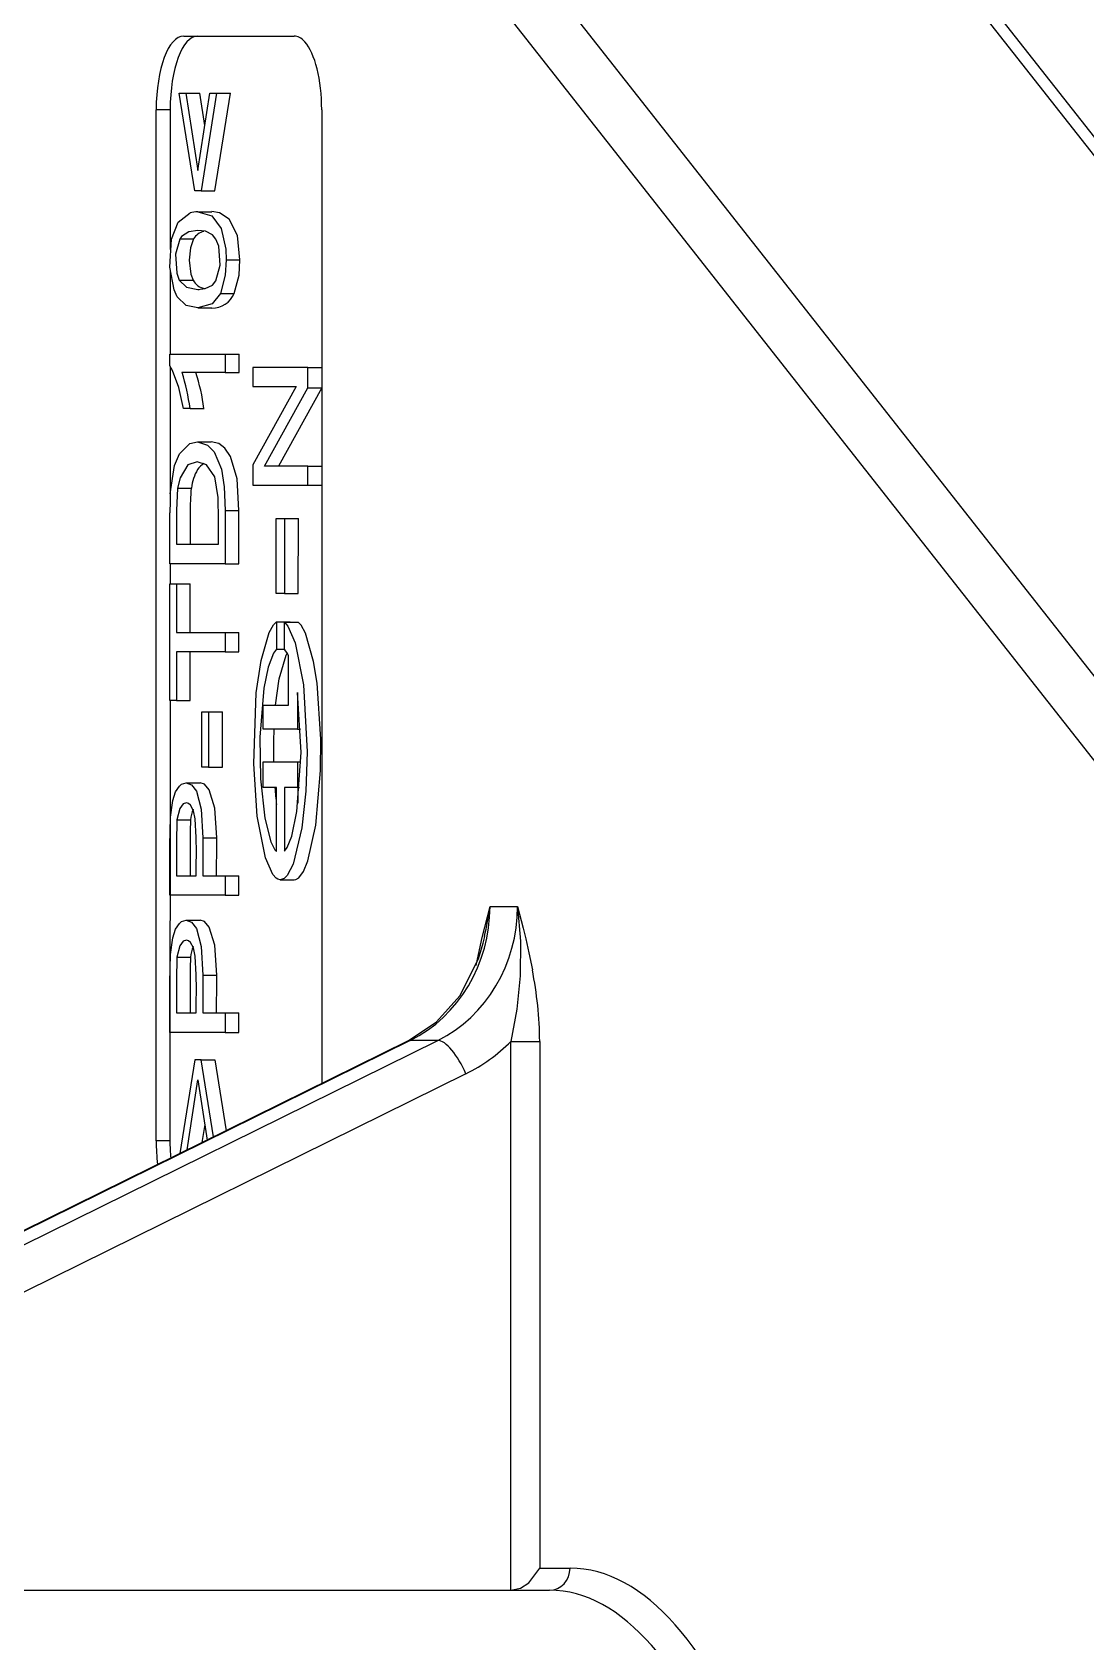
# Model space of a CAD drawing. Header units: inches. Extents: x 47316 to 59086, y 3141 to 11743.
# Drawn here: x 51920.17 to 51925.92, y 9021.08 to 9029.86 of the extents above; entities that cross this region are included whole.
import ezdxf

# ---------------------------------------------------------------- set-up
doc = ezdxf.new("R2010")
doc.units = ezdxf.units.IN
doc.header["$MEASUREMENT"] = 0
doc.layers.add('___SHELL', color=7, linetype='Continuous')

msp = doc.modelspace()

# ---------------------------------------------------------------- linework, layer by layer
at = {"layer": '___SHELL', "color": 0, "linetype": 'ByBlock', "lineweight": -2}
for p, q in [((51921.8846, 9031.5304), (51928.7131, 9022.8495)), ((51928.4945, 9022.6682), (51921.6661, 9031.349)), ((51930.9467, 9022.8495), (51925.0331, 9030.3693)), ((51931.0723, 9022.7923), (51925.1687, 9030.2994)), ((51920.9344, 9028.7264), (51920.9707, 9028.8199)), ((51920.9707, 9028.8199), (51921.0354, 9028.8695)), ((51921.0783, 9028.875), (51921.1545, 9028.8533)), ((51921.1966, 9028.8697), (51921.1542, 9028.8768)), ((51921.1545, 9028.8533), (51921.2049, 9028.7852)), ((51921.2495, 9028.8362), (51921.1966, 9028.8697)), ((51921.2934, 9028.7467), (51921.2495, 9028.8362)), ((51920.9257, 9028.5733), (51920.9345, 9028.7264)), ((51920.9797, 9028.7272), (51920.9566, 9028.6436)), ((51921.0295, 9028.7672), (51920.9887, 9028.7406)), ((51921.0784, 9028.7735), (51921.0295, 9028.7672)), ((51921.0548, 9028.7274), (51921.0377, 9028.6798)), ((51921.1194, 9028.7697), (51921.0784, 9028.7735)), ((51921.1586, 9028.7499), (51921.1194, 9028.7697)), ((51921.1769, 9028.7271), (51921.1586, 9028.7499)), ((51921.1923, 9028.6883), (51921.1769, 9028.7271)), ((51921.2049, 9028.7852), (51921.2297, 9028.6724)), ((51921.3078, 9028.6129), (51921.2934, 9028.7467)), ((51920.9566, 9028.6436), (51920.9627, 9028.5412)), ((51921.0377, 9028.6798), (51921.0303, 9028.6119)), ((51921.2004, 9028.5848), (51921.1923, 9028.6883)), ((51921.2297, 9028.6724), (51921.232, 9028.6129)), ((51920.9481, 9028.4495), (51920.9257, 9028.5733)), ((51921.0303, 9028.6119), (51921.0395, 9028.535)), ((51921.1769, 9028.4987), (51921.2004, 9028.5848)), ((51921.232, 9028.6129), (51921.2272, 9028.5299)), ((51921.303, 9028.5301), (51921.3078, 9028.6129)), ((51920.9627, 9028.5412), (51920.9768, 9028.5034)), ((51920.9768, 9028.5034), (51921.016, 9028.4648)), ((51921.016, 9028.4648), (51921.0784, 9028.4524)), ((51921.0395, 9028.535), (51921.0519, 9028.5034)), ((51921.1186, 9028.4566), (51921.1587, 9028.4758)), ((51921.1587, 9028.4758), (51921.1769, 9028.4987)), ((51921.2272, 9028.5299), (51921.2007, 9028.4304)), ((51921.2764, 9028.4304), (51921.303, 9028.5301)), ((51920.966, 9028.4121), (51920.9481, 9028.4495)), ((51921.0149, 9028.3652), (51920.966, 9028.4121)), ((51921.1553, 9028.3736), (51921.0783, 9028.351)), ((51921.0784, 9028.4524), (51921.1186, 9028.4566)), ((51921.2007, 9028.4304), (51921.1553, 9028.3736)), ((51921.0783, 9028.351), (51921.0149, 9028.3652)), ((51920.9395, 9028.0104), (51920.9247, 9028.0348)), ((51920.9742, 9027.9172), (51920.9395, 9028.0104)), ((51921.0001, 9027.8026), (51920.9742, 9027.9172)), ((51920.9776, 9027.5547), (51921.0342, 9027.6115)), ((51921.0342, 9027.6115), (51921.0752, 9027.6204)), ((51921.0752, 9027.6204), (51921.1312, 9027.6025)), ((51921.1312, 9027.6025), (51921.1664, 9027.5657)), ((51921.1917, 9027.6112), (51921.1498, 9027.6204)), ((51921.2256, 9027.5859), (51921.1917, 9027.6112)), ((51921.2566, 9027.5411), (51921.2256, 9027.5859)), ((51920.9512, 9027.4913), (51920.9776, 9027.5547)), ((51921.0238, 9027.4947), (51920.981, 9027.4255)), ((51921.074, 9027.5116), (51921.0238, 9027.4947)), ((51921.1251, 9027.4952), (51921.074, 9027.5116)), ((51921.1701, 9027.431), (51921.1251, 9027.4952)), ((51921.1664, 9027.5657), (51921.2063, 9027.4724)), ((51921.2922, 9027.4183), (51921.2566, 9027.5411)), ((51920.9277, 9027.3378), (51920.9512, 9027.4913)), ((51920.981, 9027.4255), (51920.9675, 9027.3691)), ((51921.1893, 9027.3176), (51921.1701, 9027.431)), ((51921.2063, 9027.4724), (51921.2217, 9027.3749)), ((51921.3023, 9027.2462), (51921.2922, 9027.4183)), ((51920.9675, 9027.3691), (51920.9612, 9027.2467)), ((51921.2217, 9027.3749), (51921.2268, 9027.2462)), ((51920.9612, 9027.2467), (51920.9614, 9027.0627)), ((51921.1913, 9027.1936), (51921.1893, 9027.3176)), ((51921.1913, 9027.0627), (51921.1913, 9027.1936)), ((51921.4665, 9026.5808), (51921.4906, 9026.6228)), ((51921.4906, 9026.6228), (51921.5073, 9026.6389)), ((51921.5498, 9026.638), (51921.5695, 9026.6165)), ((51921.5695, 9026.6165), (51921.6093, 9026.5254)), ((51921.6416, 9026.6209), (51921.625, 9026.6379)), ((51921.6658, 9026.5773), (51921.6416, 9026.6209)), ((51921.4224, 9026.4288), (51921.4665, 9026.5808)), ((51921.7095, 9026.4224), (51921.6658, 9026.5773)), ((51921.4899, 9026.4681), (51921.4607, 9026.3913)), ((51921.5071, 9026.491), (51921.4899, 9026.4681)), ((51921.5217, 9026.3289), (51921.5595, 9026.4572)), ((51921.5595, 9026.4572), (51921.5655, 9026.4687)), ((51921.6093, 9026.5254), (51921.6539, 9026.2958)), ((51921.3967, 9026.2512), (51921.4224, 9026.4288)), ((51921.4607, 9026.3913), (51921.4375, 9026.2774)), ((51921.7279, 9026.3054), (51921.7095, 9026.4224)), ((51921.4375, 9026.2774), (51921.4158, 9026.0109)), ((51921.5014, 9026.1852), (51921.5217, 9026.3289)), ((51921.6539, 9026.2958), (51921.6739, 9025.9311)), ((51921.7483, 9025.9985), (51921.7279, 9026.3054)), ((51921.3824, 9025.8652), (51921.3967, 9026.2512)), ((51921.6407, 9025.9259), (51921.6214, 9026.2542)), ((51921.4158, 9026.0109), (51921.4192, 9025.7827)), ((51921.6185, 9025.6046), (51921.6407, 9025.9259)), ((51921.6739, 9025.9311), (51921.6664, 9025.7158)), ((51921.7471, 9025.8279), (51921.7483, 9025.9985)), ((51921.4021, 9025.5787), (51921.3824, 9025.8652)), ((51921.7218, 9025.5298), (51921.7471, 9025.8279)), ((51920.9565, 9025.7119), (51920.977, 9025.7434)), ((51920.977, 9025.7434), (51920.9894, 9025.7534)), ((51920.9894, 9025.7534), (51921.0147, 9025.761)), ((51921.0147, 9025.761), (51921.0442, 9025.75)), ((51921.0442, 9025.75), (51921.0701, 9025.715)), ((51921.1136, 9025.7535), (51921.0901, 9025.7615)), ((51921.14, 9025.7233), (51921.1136, 9025.7535)), ((51921.4192, 9025.7827), (51921.4426, 9025.5691)), ((51920.9287, 9025.5737), (51920.9409, 9025.6646)), ((51920.9409, 9025.6646), (51920.9565, 9025.7119)), ((51921.0155, 9025.6521), (51920.9972, 9025.6461)), ((51921.0273, 9025.6489), (51921.0155, 9025.6521)), ((51921.0701, 9025.715), (51921.096, 9025.6176)), ((51921.1707, 9025.6235), (51921.14, 9025.7233)), ((51921.6664, 9025.7158), (51921.6448, 9025.5164)), ((51920.9259, 9025.4201), (51920.9288, 9025.5737)), ((51920.9789, 9025.6206), (51920.9641, 9025.5593)), ((51920.9972, 9025.6461), (51920.9789, 9025.6206)), ((51921.0386, 9025.6396), (51921.0273, 9025.6489)), ((51921.0544, 9025.6092), (51921.0386, 9025.6396)), ((51921.0638, 9025.5642), (51921.0544, 9025.6092)), ((51921.0694, 9025.4626), (51921.0638, 9025.5642)), ((51921.096, 9025.6176), (51921.1045, 9025.461)), ((51921.1809, 9025.4611), (51921.1707, 9025.6235)), ((51921.4465, 9025.352), (51921.4021, 9025.5787)), ((51921.4426, 9025.5691), (51921.4763, 9025.4389)), ((51921.5899, 9025.4705), (51921.6185, 9025.6046)), ((51920.9641, 9025.5593), (51920.9613, 9025.4333)), ((51921.6448, 9025.5164), (51921.5974, 9025.3179)), ((51921.6786, 9025.3354), (51921.7218, 9025.5298)), ((51920.9259, 9025.1483), (51920.9259, 9025.4201)), ((51920.9613, 9025.4333), (51920.9614, 9025.2547)), ((51921.4763, 9025.4389), (51921.4986, 9025.3967)), ((51921.4986, 9025.3967), (51921.5069, 9025.3874)), ((51921.5498, 9025.3887), (51921.5644, 9025.4083)), ((51921.5644, 9025.4083), (51921.5899, 9025.4705)), ((51921.4868, 9025.2608), (51921.4465, 9025.352)), ((51921.5974, 9025.3179), (51921.5652, 9025.256)), ((51921.6542, 9025.2778), (51921.6786, 9025.3354)), ((51921.5045, 9025.2414), (51921.4868, 9025.2608)), ((51921.5136, 9025.2357), (51921.5045, 9025.2414)), ((51921.5277, 9025.2324), (51921.5136, 9025.2357)), ((51921.5478, 9025.2391), (51921.5275, 9025.2324)), ((51921.5652, 9025.256), (51921.5478, 9025.2391)), ((51921.6027, 9025.2324), (51921.6115, 9025.2337)), ((51921.6115, 9025.2337), (51921.629, 9025.2439)), ((51921.629, 9025.2439), (51921.6542, 9025.2778)), ((51922.8218, 9025.0873), (51922.8377, 9024.8972)), ((51920.9409, 9024.9162), (51920.9565, 9024.9634)), ((51920.9565, 9024.9634), (51920.977, 9024.9949)), ((51920.977, 9024.9949), (51920.9894, 9025.0049)), ((51920.9894, 9025.0049), (51921.0147, 9025.0125)), ((51921.0147, 9025.0125), (51921.0442, 9025.0015)), ((51921.0442, 9025.0015), (51921.0701, 9024.9665)), ((51921.0701, 9024.9665), (51921.096, 9024.8691)), ((51921.1135, 9025.005), (51921.0899, 9025.013)), ((51921.1399, 9024.9749), (51921.1135, 9025.005)), ((51921.1705, 9024.875), (51921.1399, 9024.9749)), ((51920.9287, 9024.8252), (51920.9409, 9024.9162)), ((51920.9789, 9024.8721), (51920.9641, 9024.8108)), ((51920.9972, 9024.8976), (51920.9789, 9024.8721)), ((51921.0155, 9024.9036), (51920.9972, 9024.8976)), ((51921.0273, 9024.9004), (51921.0155, 9024.9036)), ((51921.0386, 9024.8911), (51921.0273, 9024.9004)), ((51921.0544, 9024.8607), (51921.0386, 9024.8911)), ((51921.0638, 9024.8157), (51921.0544, 9024.8607)), ((51921.096, 9024.8691), (51921.1045, 9024.7125)), ((51921.1807, 9024.7126), (51921.1705, 9024.875)), ((51922.6091, 9024.8021), (51922.6335, 9024.8865)), ((51922.8377, 9024.8972), (51922.8352, 9024.7094)), ((51920.9259, 9024.6716), (51920.9288, 9024.8252)), ((51920.9641, 9024.8108), (51920.9613, 9024.6848)), ((51921.0694, 9024.7141), (51921.0638, 9024.8157)), ((51922.507, 9024.6003), (51922.6091, 9024.8021)), ((51920.9613, 9024.6848), (51920.9614, 9024.5062)), ((51922.8352, 9024.7094), (51922.8168, 9024.5265)), ((51920.9259, 9024.3998), (51920.9259, 9024.6716)), ((51922.3793, 9024.4572), (51922.507, 9024.6003)), ((51922.8168, 9024.5265), (51922.7853, 9024.3509)), ((51922.2251, 9024.3542), (51922.3793, 9024.4572)), ((51922.8834, 9021.3976), (51922.9422, 9021.4782)), ((51922.7853, 9021.3577), (51922.8368, 9021.3692)), ((51922.8368, 9021.3692), (51922.8834, 9021.3976))]:
    msp.add_line(p, q, dxfattribs=at)
at = {"layer": '___SHELL', "color": 0, "linetype": 'ByBlock', "lineweight": -2, "ltscale": 0.03746}
msp.add_line((51921.0011, 9029.8342), (51921.603, 9029.8342), dxfattribs=at)
at = {"layer": '___SHELL', "color": 0, "linetype": 'ByBlock', "lineweight": -2, "ltscale": 0.033529}
msp.add_line((51921.0607, 9028.99), (51920.9766, 9029.5221), dxfattribs=at)
at = {"layer": '___SHELL', "color": 0, "linetype": 'ByBlock', "lineweight": -2, "ltscale": 0.002286}
for p, q in [((51920.9766, 9029.5221), (51921.0133, 9029.5221)), ((51921.1437, 9029.5221), (51921.1804, 9029.5221))]:
    msp.add_line(p, q, dxfattribs=at)
at = {"layer": '___SHELL', "color": 0, "linetype": 'ByBlock', "lineweight": -2, "ltscale": 0.004733}
msp.add_line((51921.0133, 9029.5221), (51921.0894, 9029.5221), dxfattribs=at)
at = {"layer": '___SHELL', "color": 0, "linetype": 'ByBlock', "lineweight": -2, "ltscale": 0.026569}
msp.add_line((51921.0133, 9029.5221), (51921.0782, 9029.1002), dxfattribs=at)
at = {"layer": '___SHELL', "color": 0, "linetype": 'ByBlock', "lineweight": -2, "ltscale": 0.026575}
msp.add_line((51921.0782, 9029.1002), (51921.1437, 9029.5221), dxfattribs=at)
at = {"layer": '___SHELL', "color": 0, "linetype": 'ByBlock', "lineweight": -2, "ltscale": 0.011072}
msp.add_line((51921.1164, 9029.3462), (51921.0894, 9029.5221), dxfattribs=at)
at = {"layer": '___SHELL', "color": 0, "linetype": 'ByBlock', "lineweight": -2, "ltscale": 0.033539}
msp.add_line((51921.1804, 9029.5221), (51921.0952, 9028.99), dxfattribs=at)
at = {"layer": '___SHELL', "color": 0, "linetype": 'ByBlock', "lineweight": -2, "ltscale": 0.033536}
msp.add_line((51921.1712, 9028.99), (51921.2563, 9029.5221), dxfattribs=at)
at = {"layer": '___SHELL', "color": 0, "linetype": 'ByBlock', "lineweight": -2, "ltscale": 0.004727}
for p, q in [((51921.1804, 9029.5221), (51921.2563, 9029.5221)), ((51921.0952, 9028.99), (51921.1712, 9028.99)), ((51921.0775, 9028.875), (51921.1534, 9028.875))]:
    msp.add_line(p, q, dxfattribs=at)
at = {"layer": '___SHELL', "color": 0, "linetype": 'ByBlock', "lineweight": -2, "ltscale": 0.35}
msp.add_line((51920.8506, 9023.8089), (51920.8506, 9029.4325), dxfattribs=at)
at = {"layer": '___SHELL', "color": 0, "linetype": 'ByBlock', "lineweight": -2, "ltscale": 0.004736}
msp.add_line((51920.9267, 9029.4325), (51920.8506, 9029.4325), dxfattribs=at)
at = {"layer": '___SHELL', "color": 0, "linetype": 'ByBlock', "lineweight": -2, "ltscale": 0.047476}
msp.add_line((51920.9267, 9029.4325), (51920.9266, 9028.6697), dxfattribs=at)
at = {"layer": '___SHELL', "color": 0, "linetype": 'ByBlock', "lineweight": -2, "ltscale": 0.330551}
msp.add_line((51921.7534, 9029.4325), (51921.7534, 9024.1214), dxfattribs=at)
at = {"layer": '___SHELL', "color": 0, "linetype": 'ByBlock', "lineweight": -2, "ltscale": 0.002145}
for p, q in [((51921.0952, 9028.99), (51921.0607, 9028.99)), ((51921.0952, 9024.2514), (51921.0607, 9024.2514))]:
    msp.add_line(p, q, dxfattribs=at)
at = {"layer": '___SHELL', "color": 0, "linetype": 'ByBlock', "lineweight": -2, "ltscale": 0.004681}
for p, q in [((51920.9796, 9028.7276), (51921.0549, 9028.7275)), ((51921.5071, 9026.6389), (51921.5823, 9026.6389)), ((51921.1045, 9025.461), (51921.1798, 9025.461))]:
    msp.add_line(p, q, dxfattribs=at)
at = {"layer": '___SHELL', "color": 0, "linetype": 'ByBlock', "lineweight": -2, "ltscale": 0.001004}
msp.add_line((51920.9887, 9028.7406), (51920.9797, 9028.7272), dxfattribs=at)
at = {"layer": '___SHELL', "color": 0, "linetype": 'ByBlock', "lineweight": -2, "ltscale": 0.028592}
msp.add_line((51920.9266, 9028.5579), (51920.9265, 9028.0985), dxfattribs=at)
at = {"layer": '___SHELL', "color": 0, "linetype": 'ByBlock', "lineweight": -2, "ltscale": 0.004715}
for p, q in [((51921.232, 9028.6129), (51921.3078, 9028.6129)), ((51921.2007, 9028.4304), (51921.2764, 9028.4304)), ((51921.0783, 9028.351), (51921.1541, 9028.351))]:
    msp.add_line(p, q, dxfattribs=at)
at = {"layer": '___SHELL', "color": 0, "linetype": 'ByBlock', "lineweight": -2, "ltscale": 0.004675}
msp.add_line((51920.9768, 9028.5034), (51921.0519, 9028.5034), dxfattribs=at)
at = {"layer": '___SHELL', "color": 0, "linetype": 'ByBlock', "lineweight": -2, "ltscale": 0.000387573}
msp.add_line((51921.0784, 9028.4523), (51921.0846, 9028.4523), dxfattribs=at)
at = {"layer": '___SHELL', "color": 0, "linetype": 'ByBlock', "lineweight": -2, "ltscale": 0.004718}
msp.add_line((51921.0774, 9028.351), (51921.1532, 9028.351), dxfattribs=at)
at = {"layer": '___SHELL', "color": 0, "linetype": 'ByBlock', "lineweight": -2, "ltscale": 0.003964}
msp.add_line((51920.9246, 9028.0348), (51920.9246, 9028.0985), dxfattribs=at)
at = {"layer": '___SHELL', "color": 0, "linetype": 'ByBlock', "lineweight": -2, "ltscale": 0.018808}
msp.add_line((51920.9246, 9028.0985), (51921.2268, 9028.0985), dxfattribs=at)
at = {"layer": '___SHELL', "color": 0, "linetype": 'ByBlock', "lineweight": -2, "ltscale": 0.046292}
msp.add_line((51920.9264, 9028.0327), (51920.9263, 9027.2889), dxfattribs=at)
at = {"layer": '___SHELL', "color": 0, "linetype": 'ByBlock', "lineweight": -2, "ltscale": 0.004709}
msp.add_line((51921.2268, 9028.0985), (51921.3025, 9028.0985), dxfattribs=at)
at = {"layer": '___SHELL', "color": 0, "linetype": 'ByBlock', "lineweight": -2, "ltscale": 0.00614}
for p, q in [((51921.2268, 9028.0985), (51921.2268, 9027.9998)), ((51921.3024, 9027.9998), (51921.3025, 9028.0985))]:
    msp.add_line(p, q, dxfattribs=at)
at = {"layer": '___SHELL', "color": 0, "linetype": 'ByBlock', "lineweight": -2, "ltscale": 0.006442}
for p, q in [((51921.3773, 9028.0266), (51921.3773, 9027.9231)), ((51921.6782, 9027.3839), (51921.6782, 9027.4874))]:
    msp.add_line(p, q, dxfattribs=at)
at = {"layer": '___SHELL', "color": 0, "linetype": 'ByBlock', "lineweight": -2, "ltscale": 0.018732}
for p, q in [((51921.6782, 9028.0266), (51921.3773, 9028.0266)), ((51921.3773, 9027.3839), (51921.6782, 9027.3839)), ((51921.2268, 9026.9562), (51920.9259, 9026.9562)), ((51921.2268, 9025.1483), (51920.9259, 9025.1483)), ((51921.2268, 9024.3998), (51920.9259, 9024.3998))]:
    msp.add_line(p, q, dxfattribs=at)
at = {"layer": '___SHELL', "color": 0, "linetype": 'ByBlock', "lineweight": -2, "ltscale": 0.004694}
for p, q in [((51921.6782, 9028.0266), (51921.7536, 9028.0266)), ((51921.2268, 9026.9562), (51921.3022, 9026.9562)), ((51920.9614, 9026.2104), (51921.0368, 9026.2104))]:
    msp.add_line(p, q, dxfattribs=at)
at = {"layer": '___SHELL', "color": 0, "linetype": 'ByBlock', "lineweight": -2, "ltscale": 0.006894}
msp.add_line((51921.6782, 9027.9158), (51921.6782, 9028.0266), dxfattribs=at)
at = {"layer": '___SHELL', "color": 0, "linetype": 'ByBlock', "lineweight": -2, "ltscale": 0.014655}
msp.add_line((51921.2268, 9027.9998), (51920.9914, 9027.9998), dxfattribs=at)
at = {"layer": '___SHELL', "color": 0, "linetype": 'ByBlock', "lineweight": -2, "ltscale": 0.004706}
msp.add_line((51921.2268, 9027.9998), (51921.3024, 9027.9998), dxfattribs=at)
at = {"layer": '___SHELL', "color": 0, "linetype": 'ByBlock', "lineweight": -2, "ltscale": 0.03045}
msp.add_line((51921.6136, 9027.9231), (51921.3773, 9027.4947), dxfattribs=at)
at = {"layer": '___SHELL', "color": 0, "linetype": 'ByBlock', "lineweight": -2, "ltscale": 0.014706}
msp.add_line((51921.3773, 9027.9231), (51921.6136, 9027.9231), dxfattribs=at)
at = {"layer": '___SHELL', "color": 0, "linetype": 'ByBlock', "lineweight": -2, "ltscale": 0.030456}
msp.add_line((51921.4417, 9027.4874), (51921.6782, 9027.9158), dxfattribs=at)
at = {"layer": '___SHELL', "color": 0, "linetype": 'ByBlock', "lineweight": -2, "ltscale": 0.030454}
msp.add_line((51921.7536, 9027.9158), (51921.5172, 9027.4874), dxfattribs=at)
at = {"layer": '___SHELL', "color": 0, "linetype": 'ByBlock', "lineweight": -2, "ltscale": 0.004691}
for p, q in [((51921.6782, 9027.9158), (51921.7536, 9027.9158)), ((51921.2268, 9026.5814), (51921.3022, 9026.5813))]:
    msp.add_line(p, q, dxfattribs=at)
at = {"layer": '___SHELL', "color": 0, "linetype": 'ByBlock', "lineweight": -2, "ltscale": 0.002225}
msp.add_line((51921.0359, 9027.8026), (51921.0001, 9027.8026), dxfattribs=at)
at = {"layer": '___SHELL', "color": 0, "linetype": 'ByBlock', "lineweight": -2, "ltscale": 0.004712}
msp.add_line((51921.0359, 9027.8026), (51921.1116, 9027.8025), dxfattribs=at)
at = {"layer": '___SHELL', "color": 0, "linetype": 'ByBlock', "lineweight": -2, "ltscale": 0.004645}
msp.add_line((51921.0752, 9027.6204), (51921.1498, 9027.6204), dxfattribs=at)
at = {"layer": '___SHELL', "color": 0, "linetype": 'ByBlock', "lineweight": -2, "ltscale": 0.006897}
msp.add_line((51921.3773, 9027.4947), (51921.3773, 9027.3839), dxfattribs=at)
at = {"layer": '___SHELL', "color": 0, "linetype": 'ByBlock', "lineweight": -2, "ltscale": 0.014719}
msp.add_line((51921.6782, 9027.4874), (51921.4417, 9027.4874), dxfattribs=at)
at = {"layer": '___SHELL', "color": 0, "linetype": 'ByBlock', "lineweight": -2, "ltscale": 0.004687}
for p, q in [((51921.6782, 9027.4874), (51921.7535, 9027.4874)), ((51921.5506, 9027.2024), (51921.626, 9027.2024)), ((51921.1365, 9026.149), (51921.2118, 9026.149))]:
    msp.add_line(p, q, dxfattribs=at)
at = {"layer": '___SHELL', "color": 0, "linetype": 'ByBlock', "lineweight": -2, "ltscale": 0.004663}
for p, q in [((51920.9675, 9027.3692), (51921.0424, 9027.3692)), ((51921.5277, 9025.2324), (51921.6027, 9025.2324)), ((51921.2268, 9024.5062), (51921.3017, 9024.5062)), ((51921.2268, 9024.3998), (51921.3017, 9024.3998)), ((51920.9256, 9023.8089), (51920.8506, 9023.8089))]:
    msp.add_line(p, q, dxfattribs=at)
at = {"layer": '___SHELL', "color": 0, "linetype": 'ByBlock', "lineweight": -2, "ltscale": 0.004684}
for p, q in [((51921.6782, 9027.3839), (51921.7535, 9027.3839)), ((51921.5506, 9026.7945), (51921.6259, 9026.7945)), ((51921.1365, 9025.8458), (51921.2118, 9025.8458))]:
    msp.add_line(p, q, dxfattribs=at)
at = {"layer": '___SHELL', "color": 0, "linetype": 'ByBlock', "lineweight": -2, "ltscale": 0.017267}
msp.add_line((51920.9259, 9026.9562), (51920.926, 9027.2336), dxfattribs=at)
at = {"layer": '___SHELL', "color": 0, "linetype": 'ByBlock', "lineweight": -2, "ltscale": 0.010501}
msp.add_line((51921.0362, 9027.2314), (51921.0362, 9027.0626), dxfattribs=at)
at = {"layer": '___SHELL', "color": 0, "linetype": 'ByBlock', "lineweight": -2, "ltscale": 0.018048}
for p, q in [((51921.2268, 9027.2462), (51921.2268, 9026.9562)), ((51921.3022, 9026.9562), (51921.3023, 9027.2462))]:
    msp.add_line(p, q, dxfattribs=at)
at = {"layer": '___SHELL', "color": 0, "linetype": 'ByBlock', "lineweight": -2, "ltscale": 0.004697}
msp.add_line((51921.2268, 9027.2462), (51921.3023, 9027.2462), dxfattribs=at)
at = {"layer": '___SHELL', "color": 0, "linetype": 'ByBlock', "lineweight": -2, "ltscale": 0.025388}
for p, q in [((51921.5059, 9026.7945), (51921.5059, 9027.2024)), ((51921.5506, 9027.2024), (51921.5506, 9026.7945)), ((51921.6259, 9026.7945), (51921.626, 9027.2024))]:
    msp.add_line(p, q, dxfattribs=at)
at = {"layer": '___SHELL', "color": 0, "linetype": 'ByBlock', "lineweight": -2, "ltscale": 0.002783}
for p, q in [((51921.5059, 9027.2024), (51921.5506, 9027.2024)), ((51921.5506, 9026.7945), (51921.5059, 9026.7945))]:
    msp.add_line(p, q, dxfattribs=at)
at = {"layer": '___SHELL', "color": 0, "linetype": 'ByBlock', "lineweight": -2, "ltscale": 0.014313}
msp.add_line((51920.9614, 9027.0627), (51921.1913, 9027.0627), dxfattribs=at)
at = {"layer": '___SHELL', "color": 0, "linetype": 'ByBlock', "lineweight": -2, "ltscale": 0.00679}
msp.add_line((51920.9262, 9026.9562), (51920.9262, 9026.8471), dxfattribs=at)
at = {"layer": '___SHELL', "color": 0, "linetype": 'ByBlock', "lineweight": -2, "ltscale": 0.039627}
msp.add_line((51920.9259, 9026.2104), (51920.9259, 9026.8471), dxfattribs=at)
at = {"layer": '___SHELL', "color": 0, "linetype": 'ByBlock', "lineweight": -2, "ltscale": 0.002209}
for p, q in [((51920.9259, 9026.8471), (51920.9614, 9026.8471)), ((51920.9614, 9026.2104), (51920.9259, 9026.2104))]:
    msp.add_line(p, q, dxfattribs=at)
at = {"layer": '___SHELL', "color": 0, "linetype": 'ByBlock', "lineweight": -2, "ltscale": 0.004703}
msp.add_line((51920.9614, 9026.8471), (51921.0369, 9026.8471), dxfattribs=at)
at = {"layer": '___SHELL', "color": 0, "linetype": 'ByBlock', "lineweight": -2, "ltscale": 0.016541}
for p, q in [((51920.9614, 9026.8471), (51920.9614, 9026.5813)), ((51921.0369, 9026.5813), (51921.0369, 9026.8471))]:
    msp.add_line(p, q, dxfattribs=at)
at = {"layer": '___SHELL', "color": 0, "linetype": 'ByBlock', "lineweight": -2, "ltscale": 0.009207}
msp.add_line((51921.5071, 9026.6389), (51921.5071, 9026.491), dxfattribs=at)
at = {"layer": '___SHELL', "color": 0, "linetype": 'ByBlock', "lineweight": -2, "ltscale": 0.009229}
msp.add_line((51921.5498, 9026.4897), (51921.5498, 9026.638), dxfattribs=at)
at = {"layer": '___SHELL', "color": 0, "linetype": 'ByBlock', "lineweight": -2, "ltscale": 0.004678}
for p, q in [((51921.5498, 9026.638), (51921.625, 9026.6379)), ((51921.0148, 9025.0125), (51921.0899, 9025.0125))]:
    msp.add_line(p, q, dxfattribs=at)
at = {"layer": '___SHELL', "color": 0, "linetype": 'ByBlock', "lineweight": -2, "ltscale": 0.016522}
for p, q in [((51920.9614, 9026.5813), (51921.2268, 9026.5814)), ((51921.2268, 9026.4751), (51920.9614, 9026.4751))]:
    msp.add_line(p, q, dxfattribs=at)
at = {"layer": '___SHELL', "color": 0, "linetype": 'ByBlock', "lineweight": -2, "ltscale": 0.006613}
for p, q in [((51921.2268, 9026.5814), (51921.2268, 9026.4751)), ((51921.3021, 9026.4751), (51921.3022, 9026.5813))]:
    msp.add_line(p, q, dxfattribs=at)
at = {"layer": '___SHELL', "color": 0, "linetype": 'ByBlock', "lineweight": -2, "ltscale": 0.016476}
msp.add_line((51920.9614, 9026.4751), (51920.9614, 9026.2104), dxfattribs=at)
at = {"layer": '___SHELL', "color": 0, "linetype": 'ByBlock', "lineweight": -2, "ltscale": 0.016473}
msp.add_line((51921.0368, 9026.2104), (51921.0368, 9026.4751), dxfattribs=at)
at = {"layer": '___SHELL', "color": 0, "linetype": 'ByBlock', "lineweight": -2, "ltscale": 0.004688}
for p, q in [((51921.2268, 9026.4751), (51921.3021, 9026.4751)), ((51921.0148, 9025.761), (51921.0901, 9025.761))]:
    msp.add_line(p, q, dxfattribs=at)
at = {"layer": '___SHELL', "color": 0, "linetype": 'ByBlock', "lineweight": -2, "ltscale": 0.002661}
msp.add_line((51921.5071, 9026.491), (51921.5498, 9026.491), dxfattribs=at)
at = {"layer": '___SHELL', "color": 0, "linetype": 'ByBlock', "lineweight": -2, "ltscale": 0.016733}
msp.add_line((51921.5727, 9026.1852), (51921.5727, 9026.454), dxfattribs=at)
at = {"layer": '___SHELL', "color": 0, "linetype": 'ByBlock', "lineweight": -2, "ltscale": 0.149463}
msp.add_line((51920.9261, 9026.2104), (51920.9256, 9023.8089), dxfattribs=at)
at = {"layer": '___SHELL', "color": 0, "linetype": 'ByBlock', "lineweight": -2, "ltscale": 0.008163}
msp.add_line((51921.4349, 9026.054), (51921.4349, 9026.1852), dxfattribs=at)
at = {"layer": '___SHELL', "color": 0, "linetype": 'ByBlock', "lineweight": -2, "ltscale": 0.008575}
msp.add_line((51921.4349, 9026.1852), (51921.5727, 9026.1852), dxfattribs=at)
at = {"layer": '___SHELL', "color": 0, "linetype": 'ByBlock', "lineweight": -2, "ltscale": 0.01246}
msp.add_line((51921.6212, 9026.2542), (51921.6212, 9026.054), dxfattribs=at)
at = {"layer": '___SHELL', "color": 0, "linetype": 'ByBlock', "lineweight": -2, "ltscale": 0.002313}
for p, q in [((51921.0993, 9026.149), (51921.1365, 9026.149)), ((51921.1365, 9025.8458), (51921.0993, 9025.8458))]:
    msp.add_line(p, q, dxfattribs=at)
at = {"layer": '___SHELL', "color": 0, "linetype": 'ByBlock', "lineweight": -2, "ltscale": 0.018866}
for p, q in [((51921.0993, 9025.8458), (51921.0993, 9026.149)), ((51921.1365, 9026.149), (51921.1365, 9025.8458))]:
    msp.add_line(p, q, dxfattribs=at)
at = {"layer": '___SHELL', "color": 0, "linetype": 'ByBlock', "lineweight": -2, "ltscale": 0.018869}
msp.add_line((51921.2118, 9025.8458), (51921.2118, 9026.149), dxfattribs=at)
at = {"layer": '___SHELL', "color": 0, "linetype": 'ByBlock', "lineweight": -2, "ltscale": 0.011594}
msp.add_line((51921.6212, 9026.054), (51921.4349, 9026.054), dxfattribs=at)
at = {"layer": '___SHELL', "color": 0, "linetype": 'ByBlock', "lineweight": -2, "ltscale": 0.001077}
msp.add_line((51921.6212, 9026.054), (51921.6385, 9026.054), dxfattribs=at)
at = {"layer": '___SHELL', "color": 0, "linetype": 'ByBlock', "lineweight": -2, "ltscale": 0.008801}
for p, q in [((51921.435, 9025.7349), (51921.435, 9025.8763)), ((51921.6206, 9025.8763), (51921.6206, 9025.7349))]:
    msp.add_line(p, q, dxfattribs=at)
at = {"layer": '___SHELL', "color": 0, "linetype": 'ByBlock', "lineweight": -2, "ltscale": 0.011551}
msp.add_line((51921.435, 9025.8763), (51921.6206, 9025.8763), dxfattribs=at)
at = {"layer": '___SHELL', "color": 0, "linetype": 'ByBlock', "lineweight": -2, "ltscale": 0.001208}
msp.add_line((51921.6206, 9025.8763), (51921.64, 9025.8763), dxfattribs=at)
at = {"layer": '___SHELL', "color": 0, "linetype": 'ByBlock', "lineweight": -2, "ltscale": 0.004486}
msp.add_line((51921.5071, 9025.7349), (51921.435, 9025.7349), dxfattribs=at)
at = {"layer": '___SHELL', "color": 0, "linetype": 'ByBlock', "lineweight": -2, "ltscale": 0.021628}
msp.add_line((51921.5071, 9025.3874), (51921.5071, 9025.7349), dxfattribs=at)
at = {"layer": '___SHELL', "color": 0, "linetype": 'ByBlock', "lineweight": -2, "ltscale": 0.004407}
msp.add_line((51921.6206, 9025.7349), (51921.5498, 9025.7349), dxfattribs=at)
at = {"layer": '___SHELL', "color": 0, "linetype": 'ByBlock', "lineweight": -2, "ltscale": 0.021545}
msp.add_line((51921.5498, 9025.7349), (51921.5498, 9025.3887), dxfattribs=at)
at = {"layer": '___SHELL', "color": 0, "linetype": 'ByBlock', "lineweight": -2, "ltscale": 0.000765991}
msp.add_line((51921.6206, 9025.7349), (51921.6329, 9025.7349), dxfattribs=at)
at = {"layer": '___SHELL', "color": 0, "linetype": 'ByBlock', "lineweight": -2, "ltscale": 0.005255}
msp.add_line((51921.6248, 9025.6505), (51921.6248, 9025.7349), dxfattribs=at)
at = {"layer": '___SHELL', "color": 0, "linetype": 'ByBlock', "lineweight": -2, "ltscale": 0.004639}
msp.add_line((51920.9641, 9025.5593), (51921.0386, 9025.5593), dxfattribs=at)
at = {"layer": '___SHELL', "color": 0, "linetype": 'ByBlock', "lineweight": -2, "ltscale": 0.01279}
for p, q in [((51921.0359, 9025.4602), (51921.0358, 9025.2547)), ((51921.0357, 9024.7117), (51921.0357, 9024.5062))]:
    msp.add_line(p, q, dxfattribs=at)
at = {"layer": '___SHELL', "color": 0, "linetype": 'ByBlock', "lineweight": -2, "ltscale": 0.012839}
for p, q in [((51921.1045, 9025.461), (51921.1044, 9025.2547)), ((51921.1045, 9024.7125), (51921.1044, 9024.5062))]:
    msp.add_line(p, q, dxfattribs=at)
at = {"layer": '___SHELL', "color": 0, "linetype": 'ByBlock', "lineweight": -2, "ltscale": 0.006699}
for p, q in [((51920.9614, 9025.2547), (51921.069, 9025.2547)), ((51920.9614, 9024.5062), (51921.069, 9024.5062))]:
    msp.add_line(p, q, dxfattribs=at)
at = {"layer": '___SHELL', "color": 0, "linetype": 'ByBlock', "lineweight": -2, "ltscale": 0.007614}
for p, q in [((51921.1045, 9025.2547), (51921.2268, 9025.2547)), ((51921.1045, 9024.5062), (51921.2268, 9024.5062))]:
    msp.add_line(p, q, dxfattribs=at)
at = {"layer": '___SHELL', "color": 0, "linetype": 'ByBlock', "lineweight": -2, "ltscale": 0.004672}
for p, q in [((51921.2268, 9025.2547), (51921.3019, 9025.2547)), ((51921.2268, 9025.1483), (51921.3019, 9025.1483)), ((51921.1045, 9024.7125), (51921.1796, 9024.7125))]:
    msp.add_line(p, q, dxfattribs=at)
at = {"layer": '___SHELL', "color": 0, "linetype": 'ByBlock', "lineweight": -2, "ltscale": 0.006625}
for p, q in [((51921.2268, 9025.2547), (51921.2268, 9025.1483)), ((51921.3019, 9025.1483), (51921.3019, 9025.2547)), ((51921.2268, 9024.5062), (51921.2268, 9024.3998)), ((51921.3017, 9024.3998), (51921.3017, 9024.5062))]:
    msp.add_line(p, q, dxfattribs=at)
at = {"layer": '___SHELL', "color": 0, "linetype": 'ByBlock', "lineweight": -2, "ltscale": 0.010865}
msp.add_line((51922.6288, 9024.918), (51922.6714, 9025.0873), dxfattribs=at)
at = {"layer": '___SHELL', "color": 0, "linetype": 'ByBlock', "lineweight": -2, "ltscale": 0.009363}
msp.add_line((51922.6714, 9025.0873), (51922.8218, 9025.0873), dxfattribs=at)
at = {"layer": '___SHELL', "color": 0, "linetype": 'ByBlock', "lineweight": -2, "ltscale": 0.00757}
msp.add_line((51922.8218, 9025.0873), (51922.852, 9024.9694), dxfattribs=at)
at = {"layer": '___SHELL', "color": 0, "linetype": 'ByBlock', "lineweight": -2, "ltscale": 0.003747}
msp.add_line((51922.852, 9024.9694), (51922.8666, 9024.911), dxfattribs=at)
at = {"layer": '___SHELL', "color": 0, "linetype": 'ByBlock', "lineweight": -2, "ltscale": 0.005934}
msp.add_line((51922.6077, 9024.825), (51922.6288, 9024.918), dxfattribs=at)
at = {"layer": '___SHELL', "color": 0, "linetype": 'ByBlock', "lineweight": -2, "ltscale": 0.002323}
msp.add_line((51922.6409, 9024.9231), (51922.6324, 9024.8868), dxfattribs=at)
at = {"layer": '___SHELL', "color": 0, "linetype": 'ByBlock', "lineweight": -2, "ltscale": 0.004881}
msp.add_line((51922.8666, 9024.911), (51922.8839, 9024.8346), dxfattribs=at)
at = {"layer": '___SHELL', "color": 0, "linetype": 'ByBlock', "lineweight": -2, "ltscale": 0.00463}
msp.add_line((51920.9641, 9024.8108), (51921.0384, 9024.8108), dxfattribs=at)
at = {"layer": '___SHELL', "color": 0, "linetype": 'ByBlock', "lineweight": -2, "ltscale": 0.003848}
msp.add_line((51922.5952, 9024.7644), (51922.6077, 9024.825), dxfattribs=at)
at = {"layer": '___SHELL', "color": 0, "linetype": 'ByBlock', "lineweight": -2, "ltscale": 0.00593}
msp.add_line((51922.8839, 9024.8346), (51922.9025, 9024.7411), dxfattribs=at)
at = {"layer": '___SHELL', "color": 0, "linetype": 'ByBlock', "lineweight": -2, "ltscale": 0.386024}
msp.add_line((51922.2251, 9024.3542), (51916.6634, 9021.6087), dxfattribs=at)
at = {"layer": '___SHELL', "color": 0, "linetype": 'ByBlock', "lineweight": -2, "ltscale": 0.386026}
msp.add_line((51922.2365, 9024.3568), (51916.6748, 9021.6112), dxfattribs=at)
at = {"layer": '___SHELL', "color": 0, "linetype": 'ByBlock', "lineweight": -2, "ltscale": 0.386028}
for p, q in [((51916.8253, 9021.6112), (51922.387, 9024.3568)), ((51922.5397, 9024.1742), (51916.978, 9021.4286))]:
    msp.add_line(p, q, dxfattribs=at)
at = {"layer": '___SHELL', "color": 0, "linetype": 'ByBlock', "lineweight": -2, "ltscale": 0.009366}
msp.add_line((51922.387, 9024.3568), (51922.2365, 9024.3568), dxfattribs=at)
at = {"layer": '___SHELL', "color": 0, "linetype": 'ByBlock', "lineweight": -2, "ltscale": 0.186295}
msp.add_line((51922.7853, 9021.3577), (51922.7853, 9024.3509), dxfattribs=at)
at = {"layer": '___SHELL', "color": 0, "linetype": 'ByBlock', "lineweight": -2, "ltscale": 0.009763}
msp.add_line((51922.7853, 9024.3509), (51922.9422, 9024.3509), dxfattribs=at)
at = {"layer": '___SHELL', "color": 0, "linetype": 'ByBlock', "lineweight": -2, "ltscale": 0.178793}
msp.add_line((51922.9422, 9024.3509), (51922.9422, 9021.4782), dxfattribs=at)
at = {"layer": '___SHELL', "color": 0, "linetype": 'ByBlock', "lineweight": -2, "ltscale": 0.032256}
msp.add_line((51921.0607, 9024.2514), (51920.9798, 9023.7395), dxfattribs=at)
at = {"layer": '___SHELL', "color": 0, "linetype": 'ByBlock', "lineweight": -2, "ltscale": 0.004666}
msp.add_line((51921.0952, 9024.2514), (51921.1702, 9024.2514), dxfattribs=at)
at = {"layer": '___SHELL', "color": 0, "linetype": 'ByBlock', "lineweight": -2, "ltscale": 0.026573}
msp.add_line((51921.1627, 9023.8298), (51921.0952, 9024.2514), dxfattribs=at)
at = {"layer": '___SHELL', "color": 0, "linetype": 'ByBlock', "lineweight": -2, "ltscale": 0.024415}
msp.add_line((51921.1702, 9024.2514), (51921.2321, 9023.864), dxfattribs=at)
at = {"layer": '___SHELL', "color": 0, "linetype": 'ByBlock', "lineweight": -2, "ltscale": 0.024026}
msp.add_line((51921.0195, 9023.7591), (51921.0782, 9024.1406), dxfattribs=at)
at = {"layer": '___SHELL', "color": 0, "linetype": 'ByBlock', "lineweight": -2, "ltscale": 0.020624}
msp.add_line((51921.0782, 9024.1406), (51921.1291, 9023.8132), dxfattribs=at)
at = {"layer": '___SHELL', "color": 0, "linetype": 'ByBlock', "lineweight": -2, "ltscale": 0.006256}
msp.add_line((51921.1159, 9023.8984), (51921.1005, 9023.7991), dxfattribs=at)
at = {"layer": '___SHELL', "color": 0, "linetype": 'ByBlock', "lineweight": -2, "ltscale": 0.010303}
msp.add_line((51922.9422, 9021.4782), (51923.1077, 9021.4782), dxfattribs=at)
at = {"layer": '___SHELL', "color": 0, "linetype": 'ByBlock', "lineweight": -2, "ltscale": 0.361435}
msp.add_line((51917.1886, 9021.3577), (51922.996, 9021.3577), dxfattribs=at)
at = {"layer": '___SHELL', "color": 0, "linetype": 'ByBlock', "lineweight": -2}
for centre, radius, start, end in [((51921.0753, 9028.7261), 0.1489, 88.85564, 105.57764), ((51921.1291, 9028.6847), 0.0858, 102.29462, 150.03117), ((51921.1334, 9028.5477), 0.0929, 208.57381, 259.3698), ((51921.156, 9028.4801), 0.13, 269.14377, 337.56341), ((51919.833, 9027.638), 1.2139, 7.78841, 17.3459), ((51919.9304, 9027.6426), 1.1918, 7.709, 17.44393), ((51921.1565, 9027.4201), 0.0941, 118.4472, 148.22971), ((51921.3037, 9027.3384), 0.2627, 149.99412, 173.29275), ((51923.4216, 9027.243), 2.4957, 177.82337, 180.21388), ((51922.176, 9027.2544), 1.1397, 174.23126, 181.15734), ((51921.4577, 9026.406), 0.1246, 22.68012, 42.25348), ((51924.2853, 9025.9372), 2.7953, 177.6044, 181.24725), ((51923.5801, 9025.8969), 2.0886, 184.44776, 186.99555), ((51921.2619, 9025.54), 0.224, 159.79824, 175.0725), ((51922.2669, 9025.4803), 1.231, 176.32228, 180.93581), ((51913.406, 9025.3869), 7.6638, 359.01211, 0.56605), ((51913.5447, 9025.4162), 7.6362, 358.78825, 0.33657), ((51920.8035, 9025.3491), 1.8861, 346.94795, 352.02098), ((51921.2611, 9024.7916), 0.2234, 159.72452, 175.08818), ((51922.2668, 9024.7318), 1.231, 176.32228, 180.93581), ((51913.406, 9024.6384), 7.6638, 359.01211, 0.56605), ((51913.5446, 9024.6677), 7.6362, 358.78825, 0.33657), ((51920.8131, 9024.3286), 2.1294, 0.60291, 11.1702), ((51921.88, 9023.8076), 1.0293, 179.92717, 187.13892)]:
    msp.add_arc(centre, radius, start, end, dxfattribs=at)
for centre, major_axis, ratio, start_param, end_param in [((51921.0011, 9029.4325), (0, 0.4017), 0.374602, 0.000006, 1.570802), ((51921.0772, 9029.4325), (0.0001, 0.4017), 0.374402, 0.000093, 1.570889), ((51921.6031, 9029.4332), (0, 0.401), 0.374902, 5.88286, 6.283137), ((51921.603, 9029.4325), (0, 0.4017), 0.374602, 4.712395, 5.883255), ((51921.9265, 9025.0873), (0, 0.8034), 0.927186, 3.570825, 4.712375), ((51922.0769, 9025.0873), (0, 0.8034), 0.927186, 3.570825, 4.712375), ((51922.314, 9024.1742), (-0.0889, 0.1801), 0.34062, 6.116601, 6.28323), ((51922.4644, 9024.1742), (-0.0889, 0.1801), 0.34062, 4.545805, 6.116601), ((51922.1522, 9025.0873), (0, 1.0042), 0.927186, 3.570825, 3.889341), ((51921.076, 9023.8089), (0.0001, 0.4017), 0.374602, 1.570889, 1.808164), ((51922.996, 9021.4782), (0, 0.1205), 0.927186, 3.141579, 4.712375), ((51923.1077, 9017.5417), (0, -3.9365), 0.374602, 1.570802, 3.141598), ((51922.996, 9017.5417), (0, -3.816), 0.374602, 1.570802, 3.141598)]:
    msp.add_ellipse(centre, major_axis=major_axis, ratio=ratio, start_param=start_param, end_param=end_param, dxfattribs=at)

doc.saveas('drawing.dxf')
